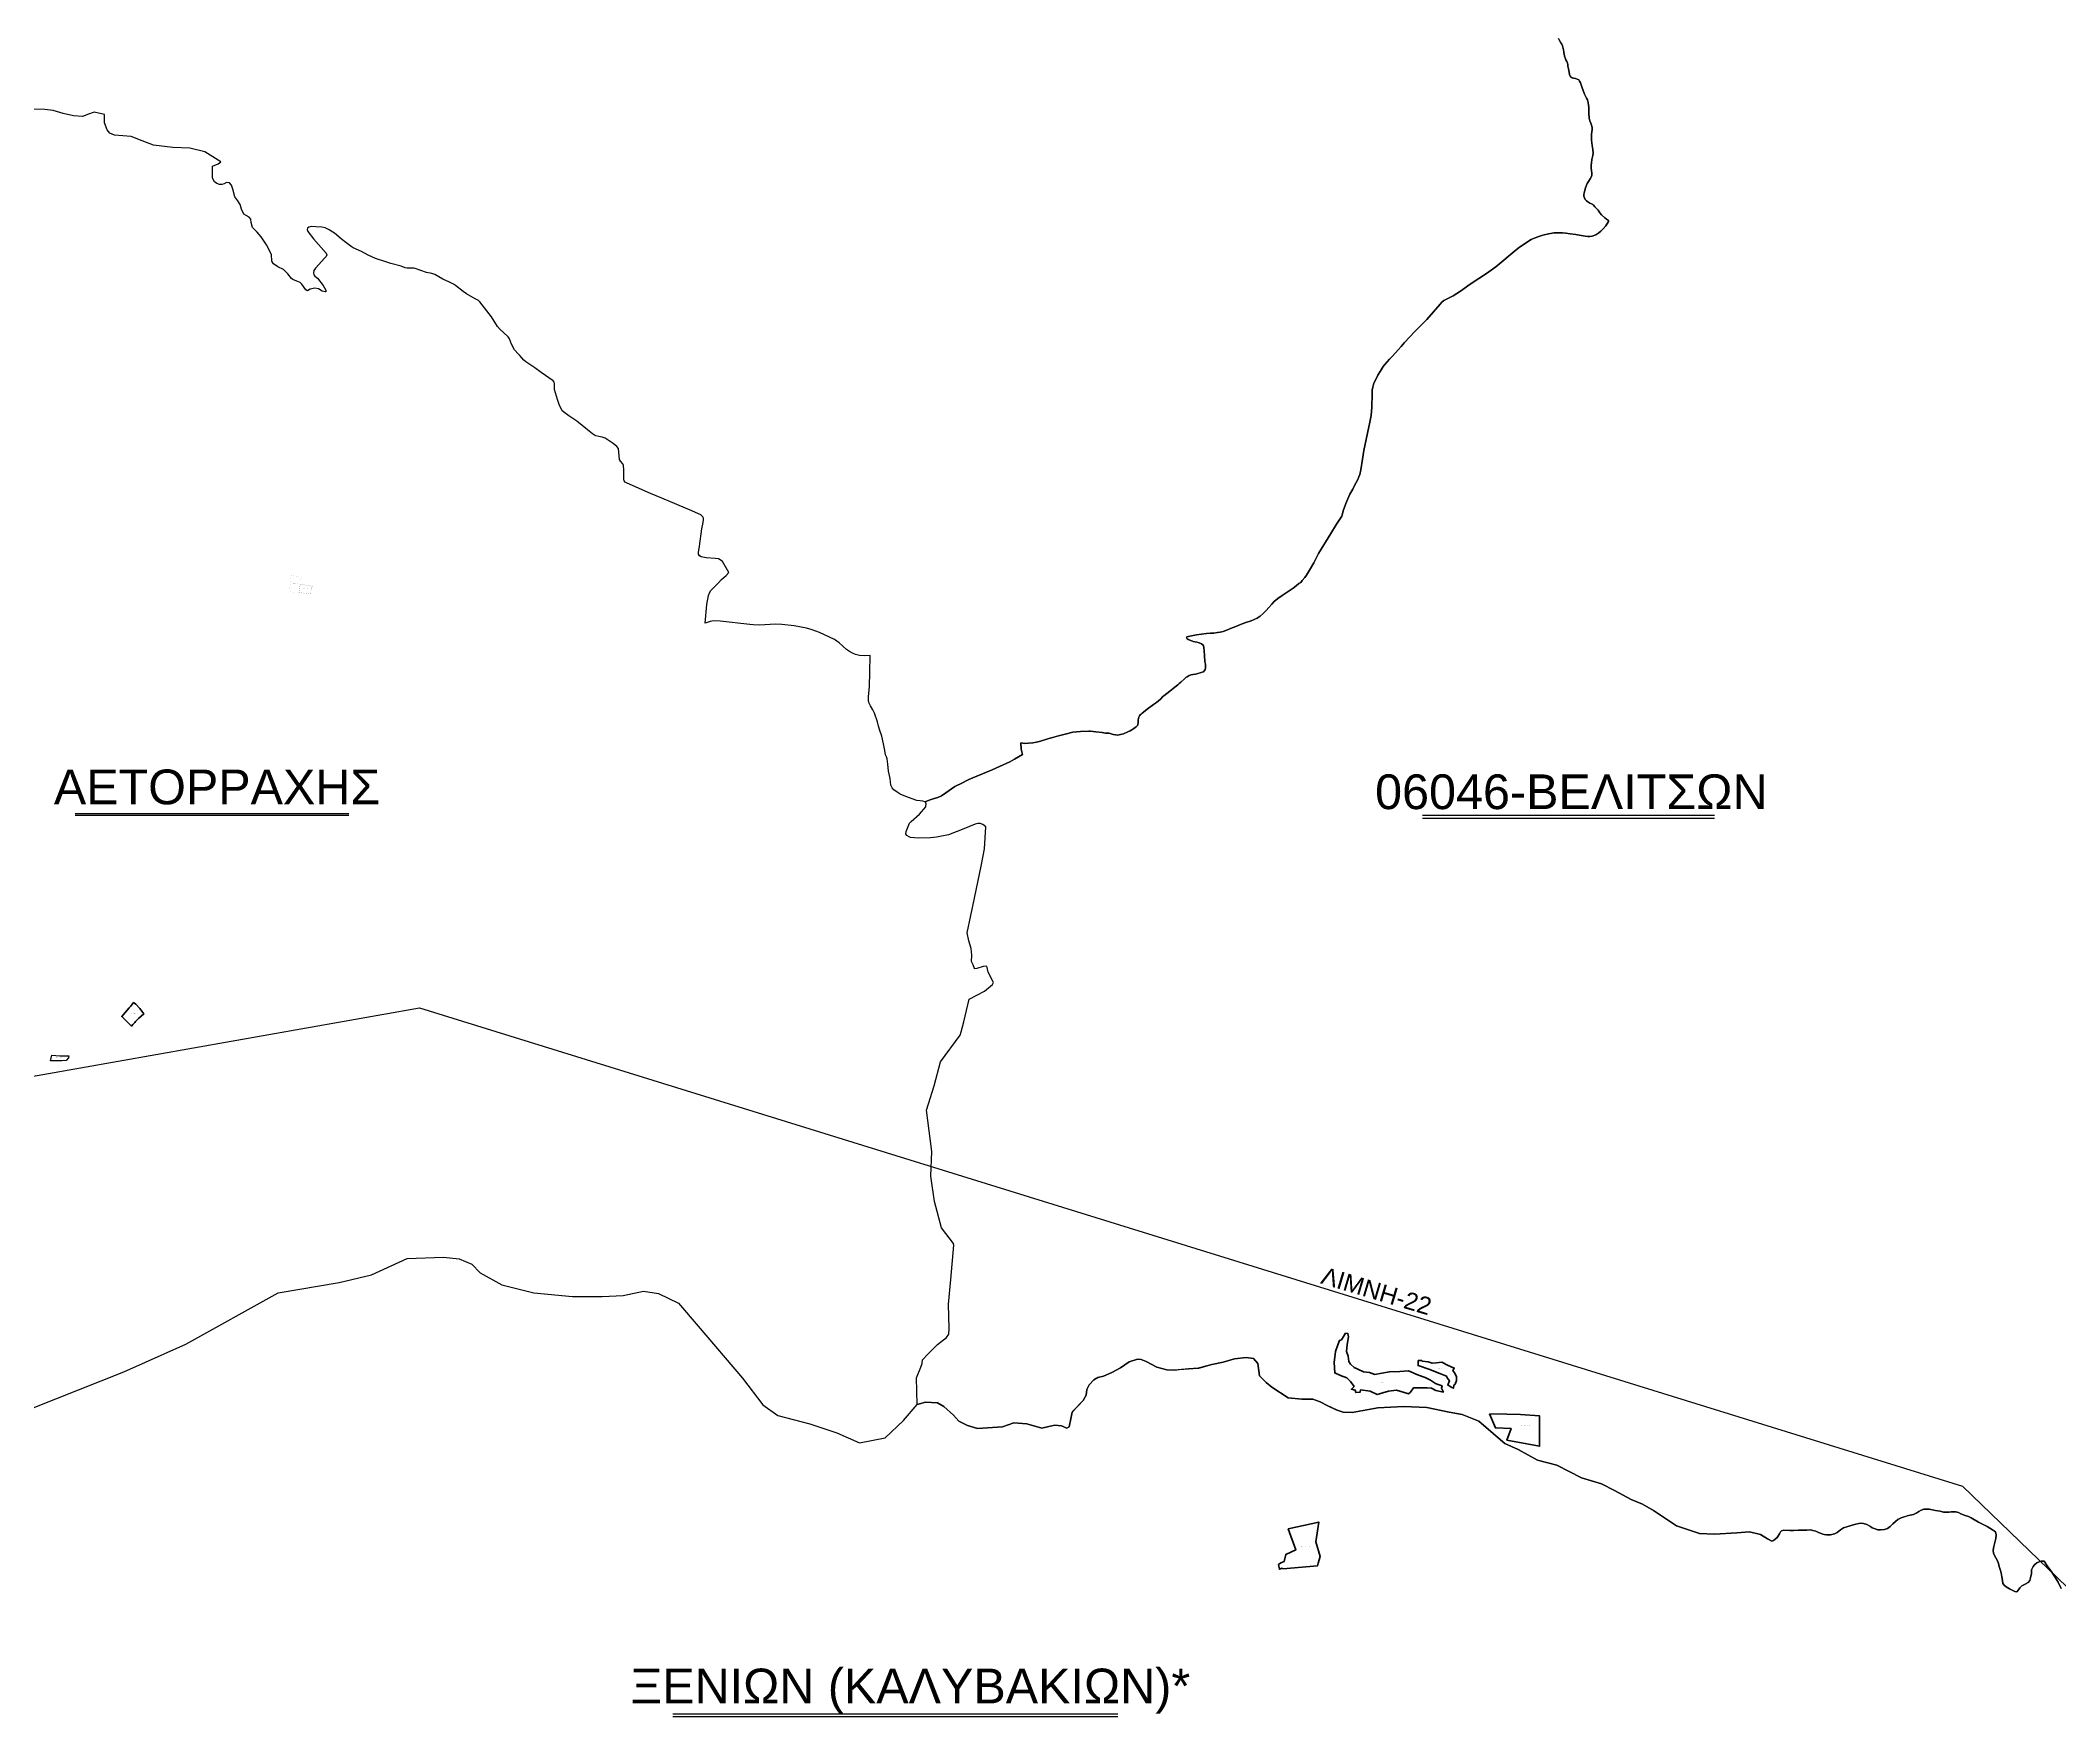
# Model space of a CAD drawing. Header units: metres. Extents: x 245125 to 394351, y 270578 to 4233311.
# Drawn here: x 277364 to 283179, y 4198704 to 4203547 of the extents above; entities that cross this region are included whole.
import ezdxf
from ezdxf.enums import TextEntityAlignment as Align
from ezdxf.lldxf.tags import DXFTag

# ---------------------------------------------------------------- set-up
doc = ezdxf.new("R2010")
doc.units = ezdxf.units.M
doc.linetypes.add('t-orio', pattern=[0.79, 0.5, -0.12, 0.05, -0.12])
for name, color, linetype in [('4495-(228-329)', 103, 'Continuous'), ('ASTOTA', 7, 'Continuous'), ('topo2011', 23, 'Continuous'), ('topo2012', 144, 'Continuous'), ('topo2013', 66, 'Continuous'), ('topo2014', 230, 'Continuous'), ('topo2015', 137, 'Continuous'), ('topo2020', 3, 'Continuous'), ('topo2022', 30, 'Continuous'), ('topo2025', 112, 'Continuous'), ('ΗΛΕΙΑ_Ονομασία ΟΤΑ_ΟΚΧΕ', 6, 'Continuous')]:
    doc.layers.add(name, color=color, linetype=linetype)
doc.styles.add('ARIAL', font='arial.ttf')
doc.styles.get("Standard").update_dxf_attribs({"font": 'arial.ttf'})
tags = doc.linetypes.add('DASHED', pattern=[0.75, 0.5, -0.25]).pattern_tags.tags
tags[6:7] = [DXFTag(74, 4), DXFTag(75, 0), DXFTag(340, '0'), DXFTag(46, 1.0), DXFTag(50, 0.0), DXFTag(44, 0.0), DXFTag(45, 0.0)]
tags[4:5] = [DXFTag(74, 4), DXFTag(75, 0), DXFTag(340, '0'), DXFTag(46, 1.0), DXFTag(50, 0.0), DXFTag(44, 0.0), DXFTag(45, 0.0)]
tags = doc.linetypes.add('HIDDEN', pattern=[0.375, 0.25, -0.125]).pattern_tags.tags
tags[6:7] = [DXFTag(74, 4), DXFTag(75, 0), DXFTag(340, '0'), DXFTag(46, 1.0), DXFTag(50, 0.0), DXFTag(44, 0.0), DXFTag(45, 0.0)]
tags[4:5] = [DXFTag(74, 4), DXFTag(75, 0), DXFTag(340, '0'), DXFTag(46, 1.0), DXFTag(50, 0.0), DXFTag(44, 0.0), DXFTag(45, 0.0)]

msp = doc.modelspace()

# ---------------------------------------------------------------- linework, layer by layer
at = {"layer": '4495-(228-329)', "color": 103}
for p, q in [((277463.4, 4201321.6), (278251.7, 4201321.6)), ((277463.4, 4201316.7), (278251.7, 4201316.7)), ((281344.3, 4201316.1), (282185, 4201316.1)), ((281344.3, 4201307.7), (282185, 4201307.7)), ((279185.1, 4198728.9), (280466.3, 4198728.9)), ((279185.1, 4198721.7), (280466.3, 4198721.7))]:
    msp.add_line(p, q, dxfattribs=at)
at = {"layer": 'ASTOTA', "color": 253, "linetype": 'HIDDEN', "ltscale": 300}
for points in [[(281736.1, 4203552.7), (281739, 4203547.1), (281743, 4203540.3), (281745.2, 4203536.1), (281747.2, 4203531.4), (281748.6, 4203527.7), (281750.3, 4203520.1), (281751, 4203514.5), (281751.4, 4203511.5), (281751.8, 4203508.2), (281752.8, 4203501.7), (281754.7, 4203496.7), (281757.1, 4203491.1), (281759.7, 4203486.2), (281761.5, 4203481.7), (281762.4, 4203477.9), (281763.2, 4203472.9), (281764.6, 4203465.8), (281766.6, 4203455.9), (281768, 4203449.1), (281769.1, 4203444.7), (281770.4, 4203442.8), (281772.3, 4203441), (281775.3, 4203439.9), (281779.5, 4203439), (281784.6, 4203437.5), (281790.1, 4203435.8), (281794.4, 4203433.5), (281796.8, 4203430), (281799, 4203424.8), (281803.5, 4203413.3), (281806.6, 4203402.7), (281810.6, 4203392.8), (281816.9, 4203381.1), (281819.1, 4203376.2), (281821.3, 4203369), (281822.4, 4203361.2), (281822.9, 4203353.8), (281823.7, 4203339.4), (281823.7, 4203333.4), (281823.9, 4203328.6), (281824.7, 4203323.2), (281826.6, 4203315.6), (281829.5, 4203309.1), (281831.4, 4203303.6), (281832, 4203300.4), (281832.5, 4203295.6), (281832.5, 4203290.9), (281831.9, 4203284.4), (281830.9, 4203277.7), (281830.5, 4203271.1), (281830.5, 4203264.8), (281830.9, 4203260.5), (281833.1, 4203244.5), (281835, 4203233.3), (281835.7, 4203223), (281835.1, 4203215.9), (281832.3, 4203204.8), (281830.6, 4203194.7), (281829.9, 4203187.7), (281829.9, 4203180.7), (281830.9, 4203172), (281832, 4203165.2), (281832.3, 4203160.2), (281831, 4203155.7), (281827, 4203148.8), (281821.9, 4203141.1), (281818.8, 4203135.2), (281813.7, 4203122.9), (281809.5, 4203108), (281808.7, 4203102.6), (281809, 4203098.7), (281810.4, 4203094.3), (281812.9, 4203089.6), (281816.1, 4203085.5), (281820.4, 4203082.2), (281826.6, 4203078.9), (281830.9, 4203077.1), (281834.7, 4203075.2), (281836.9, 4203073), (281840.8, 4203068.5), (281846.4, 4203062.2), (281849.8, 4203058.6), (281855.1, 4203051.3), (281860, 4203045.3), (281869.2, 4203036), (281874.5, 4203032.5), (281879.6, 4203028.9), (281880.3, 4203025.8), (281872, 4203013.1), (281864.2, 4203004.3), (281857.8, 4202997.7), (281852.4, 4202993.4), (281843.3, 4202987.2), (281833.2, 4202984), (281826.1, 4202982.4), (281820.1, 4202982.4), (281813, 4202983.2), (281801.6, 4202985.5), (281785.4, 4202988.1), (281769.7, 4202990.6), (281757.4, 4202992), (281747.2, 4202992.9), (281735.6, 4202993.3), (281723.4, 4202992.8), (281707, 4202990.5), (281690.4, 4202986.4), (281673.4, 4202980.9), (281657.6, 4202973.9), (281646.6, 4202967.4), (281637.2, 4202961.1), (281623.9, 4202952), (281613.8, 4202944), (281555.4, 4202895.4), (281541.7, 4202885.3), (281528.5, 4202875.8), (281506.3, 4202861.3), (281481.6, 4202845.7), (281453.7, 4202825.7), (281432.1, 4202811.5), (281421.4, 4202805.8), (281413.6, 4202801.9), (281405.8, 4202798.7), (281400.1, 4202793.7), (281395.1, 4202787.7), (281356.3, 4202743.5), (281337, 4202723.4), (281322.1, 4202709), (281292.1, 4202677.7), (281282.7, 4202665.9), (281273.9, 4202656.5), (281257.7, 4202638), (281248.9, 4202629.1), (281242.8, 4202622.3), (281235.7, 4202614.1), (281231.4, 4202608.6), (281222.2, 4202594), (281215.6, 4202583.1), (281208.4, 4202569), (281204.2, 4202560), (281201.5, 4202548.9), (281199.5, 4202539.8), (281198.8, 4202529.3), (281198.6, 4202491.7), (281196.4, 4202467.3), (281192.3, 4202448.3), (281175.3, 4202366.3), (281171.1, 4202341.6), (281166.3, 4202311.3), (281163.3, 4202297.8), (281160.6, 4202291.1), (281157.6, 4202282.9), (281148.2, 4202265.5), (281143.4, 4202255.1), (281135.4, 4202240.9), (281123.7, 4202214.2), (281121.2, 4202208), (281116.3, 4202195.6), (281111.5, 4202177.1), (281106.2, 4202168.6), (281096.8, 4202154.7), (281079.8, 4202127.1), (281044.6, 4202069.9), (281031.5, 4202043.3), (281021.6, 4202026.7), (281010.6, 4202007.6), (281005.8, 4202000.5), (280997.9, 4201992.3), (280993.5, 4201986.8), (280988.2, 4201983.1), (280980.8, 4201977.1), (280971.5, 4201970.2), (280959.9, 4201962.1), (280940.3, 4201949.4), (280927.6, 4201940.3), (280917.3, 4201932.1), (280910, 4201924.2), (280901.3, 4201914), (280894, 4201906.2), (280884.9, 4201897.3), (280877, 4201889.4), (280868, 4201883.7), (280859.4, 4201880.1), (280850.4, 4201876.1), (280835.6, 4201871.5), (280819.8, 4201865.3), (280806.6, 4201860), (280791.4, 4201853.7), (280782.6, 4201849.7), (280770.6, 4201845.8), (280761.7, 4201843.3), (280753.6, 4201842.5), (280743.2, 4201841), (280733.3, 4201840.6), (280722.5, 4201839.7), (280708, 4201838), (280693.8, 4201835.9), (280679.1, 4201833.2), (280665.1, 4201830.4), (280664.5, 4201828), (280666, 4201824.7), (280669.4, 4201822.2), (280677.4, 4201819.1), (280684, 4201817), (280694.6, 4201814.5), (280701.3, 4201812.4), (280707.5, 4201809.8), (280711.4, 4201807.1), (280713.5, 4201804.5), (280714.8, 4201799.6), (280715.1, 4201789.6), (280716.1, 4201775.8), (280717.7, 4201759.2), (280718.9, 4201751.4), (280719.4, 4201745.2), (280719.7, 4201739.9), (280718, 4201736.2), (280716.3, 4201732.7), (280713.2, 4201729.7), (280709.9, 4201727.9), (280704.2, 4201726.5), (280697.3, 4201724.7), (280690.3, 4201722.9), (280682.4, 4201721.4), (280678.2, 4201720.2), (280672.6, 4201718.2), (280669.8, 4201716.5), (280666.5, 4201714.8), (280662.8, 4201712.6), (280658.5, 4201708.8), (280648, 4201699.6), (280643.4, 4201695.9), (280639.3, 4201691.6), (280631.3, 4201685.3), (280616.3, 4201673.5), (280599.7, 4201660.3), (280596.6, 4201657.8), (280589.2, 4201651), (280583.4, 4201645.6), (280578, 4201641.3), (280569.8, 4201635.4), (280551.7, 4201621.6), (280540.9, 4201613.2), (280537.1, 4201610.1), (280533.7, 4201607.5), (280531.3, 4201605.6), (280529.6, 4201602.7), (280528.2, 4201600.7), (280527, 4201598.4), (280526.1, 4201594.7), (280525.5, 4201590.9), (280525.5, 4201586.8), (280525.6, 4201582.2), (280524.8, 4201577.8), (280523.3, 4201574.4), (280519.5, 4201570.9), (280516.9, 4201569), (280512.5, 4201565.8), (280507, 4201562.4), (280502, 4201559.5), (280496, 4201556.7), (280482.6, 4201551), (280478.1, 4201549.4), (280474.7, 4201548.4), (280470.3, 4201547.4), (280464.7, 4201547), (280460.1, 4201547.6), (280453.3, 4201549), (280447.9, 4201551.1), (280442.2, 4201552.2), (280436.9, 4201552.2), (280431.3, 4201553.1), (280421.8, 4201554.5), (280403, 4201556.8), (280388.3, 4201558.5), (280383.5, 4201558.6), (280359, 4201557.9), (280347.3, 4201556.7), (280337.6, 4201555.1), (280318.6, 4201550.9), (280307.6, 4201547.9), (280295.7, 4201544.8), (280275.6, 4201538.9), (280268.1, 4201537), (280243.9, 4201529.8), (280236.7, 4201527.9), (280232.4, 4201527), (280221.7, 4201525.2), (280209.8, 4201523.7), (280199.2, 4201523.3), (280187.3, 4201524.4), (280188.2, 4201506.7), (280191.8, 4201491.5), (280169.4, 4201478.2), (280156.1, 4201470.3), (280126, 4201456.6), (280104.5, 4201446.6), (280061.1, 4201429.1), (280037.9, 4201418.8), (280013.9, 4201406.5), (280003.5, 4201402.1), (279997.2, 4201399.5), (279971.5, 4201380.4), (279958.6, 4201371.8), (279948.5, 4201367.4), (279938.2, 4201364.8), (279922.9, 4201360.1), (279912.3, 4201354.8), (279905.3, 4201356.9), (279897.2, 4201358), (279887.5, 4201358.7), (279874.5, 4201363.1), (279856.5, 4201370.3), (279840.2, 4201377.3), (279830.9, 4201382.6), (279821.9, 4201389.3), (279816.8, 4201395.1), (279813.2, 4201402.8), (279811.3, 4201422.1), (279809.6, 4201431.2), (279806.2, 4201442.9), (279804.2, 4201463.4), (279802.4, 4201478.6), (279800.7, 4201484.2), (279798, 4201490.2), (279795.8, 4201502.7), (279792.2, 4201522.1), (279786.8, 4201543.9), (279781.6, 4201560.7), (279777.7, 4201573), (279774.7, 4201585.4), (279765.9, 4201610.1), (279761.5, 4201619.9), (279754.1, 4201631.2), (279749.6, 4201641.2), (279748.3, 4201647.7), (279749, 4201657.3), (279751.9, 4201687.2), (279752.2, 4201728.7), (279753.6, 4201776.6), (279736, 4201775.7), (279723.1, 4201776.6), (279711, 4201779.4), (279702.2, 4201782.7), (279693.9, 4201787.4), (279685.7, 4201793.5), (279664.1, 4201812.9), (279650.6, 4201822.3), (279607.4, 4201842.4), (279586.5, 4201850.2), (279569.6, 4201855.3), (279534.8, 4201861.6), (279499.3, 4201865.9), (279479.7, 4201866.3), (279435.7, 4201863.9), (279416.7, 4201864.4), (279406.4, 4201865.1), (279321.1, 4201875.5), (279302.5, 4201876), (279292.2, 4201874.2), (279278.3, 4201869.6), (279283.3, 4201923), (279287.4, 4201948.9), (279290.6, 4201957), (279294.6, 4201963.5), (279316, 4201984.4), (279325.5, 4201995), (279338.8, 4202006.9), (279346.6, 4202015.5), (279327.9, 4202046.8), (279324.6, 4202050), (279316.8, 4202054.4), (279307.1, 4202055.2), (279281.1, 4202057.7), (279267.1, 4202060.1), (279261.5, 4202063.3), (279258.9, 4202068.1), (279258.6, 4202072.4), (279262, 4202091.2), (279268.8, 4202140.8), (279272.6, 4202159), (279273.4, 4202167.5), (279273, 4202171.6), (279271.6, 4202175.7), (279268.9, 4202178.5), (279265.4, 4202180.9), (279259.2, 4202184.2), (279240.1, 4202192.4), (279153.1, 4202228.9), (279120.9, 4202242.5), (279053.1, 4202272.4), (279048, 4202275.6), (279045.3, 4202279.2), (279043.7, 4202284.3), (279043.9, 4202310.9), (279043.2, 4202323.5), (279041, 4202328.3), (279034.4, 4202336.2), (279031.7, 4202340.2), (279028.7, 4202372.1), (279023.8, 4202377.8), (279012.9, 4202386.6), (278990.4, 4202402), (278981.8, 4202405.1), (278972, 4202406.7), (278963.6, 4202408.9), (278959.8, 4202410.5), (278954.1, 4202414.3), (278944.4, 4202422.4), (278908.6, 4202451.4), (278885.8, 4202465.9), (278866.3, 4202480.5), (278857.9, 4202499.4), (278852.8, 4202513.5), (278843.9, 4202541.9), (278844.3, 4202554), (278844.1, 4202559.1), (278843.3, 4202563.5), (278840.6, 4202567.4), (278806.1, 4202590.9), (278788.1, 4202605), (278767.6, 4202617.6), (278761.8, 4202621.6), (278755.8, 4202627), (278744.4, 4202640.5), (278739.5, 4202645.2), (278729, 4202656.5), (278720.5, 4202672.6), (278714.5, 4202688.4), (278710.9, 4202693.5), (278697.4, 4202706.2), (278687.7, 4202715.4), (278679.8, 4202724), (278662.6, 4202751.1), (278629.2, 4202794.2), (278625.1, 4202798.4), (278615.9, 4202803.6), (278591.1, 4202817.3), (278581.3, 4202824.2), (278559.4, 4202841.8), (278553, 4202845.8), (278541.4, 4202851.4), (278522.8, 4202860.1), (278499.7, 4202873), (278490.7, 4202876), (278475.6, 4202879.2), (278443.2, 4202890.5), (278439.1, 4202891.8), (278419.9, 4202891.6), (278414.3, 4202892.4), (278403, 4202897.3), (278373, 4202905.1), (278358.6, 4202909.4), (278328.5, 4202919.6), (278307.9, 4202928.9), (278288.4, 4202939.7), (278264.9, 4202950), (278258.4, 4202954.1), (278239.9, 4202968.7), (278229.6, 4202976.2), (278210.4, 4202992.6), (278193.4, 4203002.9), (278184, 4203007.3), (278174.6, 4203010), (278157.3, 4203010.7), (278144.8, 4203011.7), (278136.6, 4203009.8), (278132.9, 4203006.7), (278131.9, 4203003.2), (278132.6, 4203000), (278134.3, 4202997.3), (278149.7, 4202976.4), (278186.5, 4202934.3), (278188.1, 4202929.9), (278186.3, 4202925.1), (278183, 4202921.6), (278155.7, 4202891.5), (278151.4, 4202884.5), (278149.8, 4202877.7), (278151.1, 4202872.1), (278153.7, 4202868.1), (278161.8, 4202862.4), (278178.2, 4202841.4), (278185.8, 4202828.3), (278185.9, 4202823.4), (278183.4, 4202822.9), (278175, 4202825.7), (278164.8, 4202831.7), (278154, 4202833.6), (278140.1, 4202830.8), (278132.7, 4202826.6), (278128.1, 4202829.5), (278116.6, 4202845.5), (278111.7, 4202850.4), (278102.5, 4202854.5), (278091, 4202859.3), (278087, 4202862.2), (278075.8, 4202875.1), (278063.3, 4202887.6), (278047.9, 4202895.7), (278035.3, 4202904.1), (278029.8, 4202911.8), (278029.6, 4202930.8), (278014.9, 4202959), (277999.1, 4202982), (277987.5, 4202995.1), (277974.8, 4203009), (277970.9, 4203023.3), (277969.3, 4203032.8), (277964.9, 4203038.3), (277955.8, 4203042.7), (277949.8, 4203046.7), (277942.7, 4203061), (277938.7, 4203074.9), (277932, 4203085.6), (277923.2, 4203096.7), (277917.7, 4203119.3), (277913.7, 4203130.8), (277908.6, 4203137.6), (277899.4, 4203138.4), (277893.1, 4203134), (277885.9, 4203132.4), (277879.2, 4203132.4), (277872.1, 4203135.6), (277865.3, 4203140.3), (277860.5, 4203148.3), (277859.7, 4203153.8), (277859.5, 4203185.6), (277875.7, 4203191.6), (277882.9, 4203197.9), (277836.9, 4203226.6), (277793.6, 4203236.9), (277745.3, 4203239.1), (277688.9, 4203245.3), (277657, 4203257.9), (277625.4, 4203271), (277576.7, 4203274), (277563.6, 4203280.7), (277555.9, 4203289.9), (277548.7, 4203310.1), (277548.1, 4203333.5), (277518.1, 4203340.7), (277502.2, 4203335.2), (277485, 4203328.6), (277459.2, 4203329.9), (277428.8, 4203336.5), (277400.3, 4203345.1), (277376.5, 4203348.4), (277339.5, 4203349.1)], [(283184, 4199090.1), (283174.7, 4199107.7), (283165.2, 4199123.5), (283154.6, 4199139.8), (283143.8, 4199155.1), (283135.1, 4199168.6), (283128.1, 4199168.6), (283125.8, 4199168.6), (283120.5, 4199166.9), (283113.4, 4199164.2), (283106.8, 4199158.4), (283102.9, 4199153.2), (283098.5, 4199143.8), (283097.8, 4199132.8), (283095.5, 4199120.8), (283093.6, 4199113.1), (283088.8, 4199107.1), (283079.6, 4199102.2), (283070.1, 4199097.9), (283065.1, 4199091.6), (283061.2, 4199086.3), (283055.9, 4199080.7), (283050.6, 4199081), (283042.8, 4199084.8), (283035.1, 4199089.2), (283025.2, 4199094.5), (283019.1, 4199099.8), (283015.7, 4199104.4), (283014.7, 4199113), (283012.3, 4199123.9), (283010.4, 4199135.2), (283008.2, 4199144.9), (283005.1, 4199152.9), (283002.2, 4199165.7), (282995.2, 4199178.5), (282988.8, 4199190.9), (282987.7, 4199200.1), (282989.4, 4199211.1), (282992.5, 4199222.4), (282995.9, 4199233.7), (282996.9, 4199244.2), (282994.2, 4199252.6), (282985.9, 4199258.9), (282970.7, 4199268.3), (282945.7, 4199280.8), (282924.4, 4199293.3), (282916.8, 4199297), (282907.2, 4199300.4), (282894.6, 4199305.1), (282887.5, 4199308.4), (282879.9, 4199310.6), (282873.2, 4199310.7), (282866.4, 4199310.7), (282860.8, 4199309.9), (282851.8, 4199309.5), (282844.8, 4199310), (282834.7, 4199312.4), (282821.9, 4199314.9), (282803.6, 4199317.8), (282795.2, 4199318.3), (282787.7, 4199318.2), (282780.5, 4199315.2), (282773.5, 4199311.7), (282767.8, 4199307.3), (282758.1, 4199302.8), (282748.8, 4199300.9), (282740, 4199298.8), (282738.7, 4199298.3), (282728.4, 4199294.8), (282722.5, 4199293.5), (282713.3, 4199288.4), (282706.5, 4199282.9), (282698.6, 4199276), (282696.4, 4199273.6), (282691.5, 4199268.3), (282683.5, 4199262.3), (282675, 4199259.8), (282663.8, 4199259), (282655.6, 4199259.2), (282647.8, 4199261.2), (282639.7, 4199264.3), (282634.4, 4199268), (282623.5, 4199273.7), (282614.3, 4199276.7), (282604.4, 4199277.6), (282588.9, 4199274.4), (282579.1, 4199271), (282569.4, 4199268.3), (282556.9, 4199264.1), (282548.4, 4199259.2), (282538.3, 4199251.3), (282530.7, 4199247.6), (282519.2, 4199244.6), (282513.3, 4199243.9), (282507.4, 4199244.5), (282501.4, 4199245), (282497.6, 4199246.1), (282492.2, 4199248.3), (282484.5, 4199251.3), (282476.6, 4199254.6), (282468.6, 4199257.3), (282462.2, 4199258.4), (282451.1, 4199258.2), (282439.4, 4199257.7), (282426.7, 4199257.4), (282413.8, 4199256.4), (282402, 4199257.1), (282396.7, 4199257.2), (282384.1, 4199257.5), (282382.2, 4199256.8), (282378.2, 4199255.5), (282375.1, 4199252.7), (282372.1, 4199247.3), (282365.8, 4199236.8), (282360, 4199231.8), (282355.3, 4199228.5), (282349.6, 4199226.5), (282347.6, 4199227.5), (282337.7, 4199232.7), (282318, 4199245.2), (282285.8, 4199253.4), (282249.2, 4199250.1), (282185.2, 4199246.3), (282141.8, 4199248.5), (282076.2, 4199270.3), (282009.5, 4199314.1), (281978.1, 4199332.5), (281945.1, 4199346), (281896.9, 4199371.7), (281860.2, 4199390.9), (281802.5, 4199408.4), (281731.2, 4199444.7), (281675.8, 4199459.3), (281620.2, 4199489.6), (281581.2, 4199507.7), (281548, 4199535.7), (281506, 4199571.8), (281458.6, 4199591.2), (281421.2, 4199597.3), (281356.3, 4199610.6), (281290.5, 4199614.2), (281215.3, 4199609.7), (281141.5, 4199596.9), (281116, 4199597.2), (281098.2, 4199603.6), (281069.7, 4199616.4), (281049.9, 4199626.9), (281028.2, 4199634.6), (280996.5, 4199635.1), (280957.6, 4199638.8), (280910.5, 4199669.9), (280894.3, 4199682.8), (280875.2, 4199702.3), (280869.7, 4199737.4), (280857.1, 4199752.1), (280836, 4199755), (280802.4, 4199751.1), (280769.7, 4199741.5), (280737.4, 4199734.5), (280713, 4199727.9), (280698.1, 4199723.9), (280670.2, 4199722.4), (280630.1, 4199718.8), (280607.6, 4199719.9), (280579.1, 4199727.4), (280548.3, 4199743.5), (280534.2, 4199748.9), (280523.1, 4199749.9), (280499.2, 4199742.7), (280474.3, 4199724.9), (280449.2, 4199712.2), (280425.3, 4199701.3), (280409.4, 4199697.3), (280397.5, 4199690.3), (280384.5, 4199676.4), (280377.5, 4199663.2), (280375.4, 4199646.9), (280366.8, 4199631.3), (280337.1, 4199600.2), (280335, 4199598), (280331.3, 4199577.9), (280326.8, 4199555.5), (280320.1, 4199551.1), (280304.2, 4199558.5), (280285, 4199560.5), (280268.3, 4199556.5), (280247.4, 4199551.4), (280204.2, 4199564.1), (280167.7, 4199566.6), (280134.8, 4199554.9), (280062.9, 4199550.4), (280034.1, 4199558.9), (280008.8, 4199571.2), (279993.7, 4199589), (279965.6, 4199613.7), (279947.2, 4199624.6), (279913, 4199626.4), (279888.9, 4199620), (279887.2, 4199696.6), (279887.2, 4199696.6), (279899.4, 4199727.3), (279902.8, 4199737.6), (279904.1, 4199748.4), (279920.8, 4199765.5), (279947.8, 4199792.1), (279973.4, 4199812.3), (279979.7, 4199822.6), (279980.6, 4199838.2), (279979.1, 4199908.6), (279986.1, 4199979.6), (279994.7, 4200078.8), (279993.1, 4200083), (279958.7, 4200128.2), (279938.6, 4200203.9), (279928.2, 4200277.3), (279930.6, 4200348), (279916, 4200467), (279937.9, 4200537.6), (279956.2, 4200606.4), (280012.4, 4200683.3), (280015.6, 4200692.4), (280023.2, 4200721.5), (280030.9, 4200753.8), (280038.7, 4200786.5), (280082.4, 4200809.4), (280082.6, 4200809.5), (280105.8, 4200828.7), (280108.8, 4200834.8), (280093.3, 4200864.1), (280090.5, 4200878), (280089.8, 4200881.6), (280078.5, 4200880.6), (280060.9, 4200875.5), (280054.3, 4200874.3), (280053.8, 4200875.5), (280049.9, 4200885.5), (280045.3, 4200895.3), (280046.1, 4200913.4), (280044.2, 4200932.5), (280037.5, 4200954.3), (280033.2, 4200977.4), (280053.9, 4201078), (280073.7, 4201174.5), (280082.9, 4201219.5), (280087, 4201283.4), (280077.7, 4201289.2), (280070.6, 4201292.5), (280063.3, 4201292.6), (280055.4, 4201290.8), (280023.3, 4201277.2), (279978.8, 4201259.9), (279944.6, 4201252.8), (279927.5, 4201251.4), (279892.2, 4201250.5), (279869.6, 4201251.9), (279865.3, 4201253.7), (279859.4, 4201257.6), (279856.4, 4201262.7), (279856.7, 4201269.7), (279867.2, 4201293.7), (279871.3, 4201298.3), (279895.5, 4201319.5), (279914, 4201340.1), (279915, 4201350.7), (279912.3, 4201354.8), (279922.9, 4201360.1), (279938.2, 4201364.8), (279948.5, 4201367.4), (279958.6, 4201371.8), (279971.5, 4201380.4), (279997.2, 4201399.5), (280003.5, 4201402.1), (280013.9, 4201406.5), (280037.9, 4201418.8), (280061.1, 4201429.1), (280104.5, 4201446.6), (280126, 4201456.6), (280156.1, 4201470.3), (280169.4, 4201478.2), (280191.8, 4201491.5), (280188.2, 4201506.7), (280187.3, 4201524.4), (280199.2, 4201523.3), (280209.8, 4201523.7), (280221.7, 4201525.2), (280232.4, 4201527), (280236.7, 4201527.9), (280243.9, 4201529.8), (280268.1, 4201537), (280275.6, 4201538.9), (280295.7, 4201544.8), (280307.6, 4201547.9), (280318.6, 4201550.9), (280337.6, 4201555.1), (280347.3, 4201556.7), (280359, 4201557.9), (280383.5, 4201558.6), (280388.3, 4201558.5), (280403, 4201556.8), (280421.8, 4201554.5), (280431.3, 4201553.1), (280436.9, 4201552.2), (280442.2, 4201552.2), (280447.9, 4201551.1), (280453.3, 4201549), (280460.1, 4201547.6), (280464.7, 4201547), (280470.3, 4201547.4), (280474.7, 4201548.4), (280478.1, 4201549.4), (280482.6, 4201551), (280496, 4201556.7), (280502, 4201559.5), (280507, 4201562.4), (280512.5, 4201565.8), (280516.9, 4201569), (280519.5, 4201570.9), (280523.3, 4201574.4), (280524.8, 4201577.8), (280525.6, 4201582.2), (280525.5, 4201586.8), (280525.5, 4201590.9), (280526.1, 4201594.7), (280527, 4201598.4), (280528.2, 4201600.7), (280529.6, 4201602.7), (280531.3, 4201605.6), (280533.7, 4201607.5), (280537.1, 4201610.1), (280540.9, 4201613.2), (280551.7, 4201621.6), (280569.8, 4201635.4), (280578, 4201641.3), (280583.4, 4201645.6), (280589.2, 4201651), (280596.6, 4201657.8), (280599.7, 4201660.3), (280616.3, 4201673.5), (280631.3, 4201685.3), (280639.3, 4201691.6), (280643.4, 4201695.9), (280648, 4201699.6), (280658.5, 4201708.8), (280662.8, 4201712.6), (280666.5, 4201714.8), (280669.8, 4201716.5), (280672.6, 4201718.2), (280678.2, 4201720.2), (280682.4, 4201721.4), (280690.3, 4201722.9), (280697.3, 4201724.7), (280704.2, 4201726.5), (280709.9, 4201727.9), (280713.2, 4201729.7), (280716.3, 4201732.7), (280718, 4201736.2), (280719.7, 4201739.9), (280719.4, 4201745.2), (280718.9, 4201751.4), (280717.7, 4201759.2), (280716.1, 4201775.8), (280715.1, 4201789.6), (280714.8, 4201799.6), (280713.5, 4201804.5), (280711.4, 4201807.1), (280707.5, 4201809.8), (280701.3, 4201812.4), (280694.6, 4201814.5), (280684, 4201817), (280677.4, 4201819.1), (280669.4, 4201822.2), (280666, 4201824.7), (280664.5, 4201828), (280665.1, 4201830.4), (280679.1, 4201833.2), (280693.8, 4201835.9), (280708, 4201838), (280722.5, 4201839.7), (280733.3, 4201840.6), (280743.2, 4201841), (280753.6, 4201842.5), (280761.7, 4201843.3), (280770.6, 4201845.8), (280782.6, 4201849.7), (280791.4, 4201853.7), (280806.6, 4201860), (280819.8, 4201865.3), (280835.6, 4201871.5), (280850.4, 4201876.1), (280859.4, 4201880.1), (280868, 4201883.7), (280877, 4201889.4), (280884.9, 4201897.3), (280894, 4201906.2), (280901.3, 4201914), (280910, 4201924.2), (280917.3, 4201932.1), (280927.6, 4201940.3), (280940.3, 4201949.4), (280959.9, 4201962.1), (280971.5, 4201970.2), (280980.8, 4201977.1), (280988.2, 4201983.1), (280993.5, 4201986.8), (280997.9, 4201992.3), (281005.8, 4202000.5), (281010.6, 4202007.6), (281021.6, 4202026.7), (281031.5, 4202043.3), (281044.6, 4202069.9), (281079.8, 4202127.1), (281096.8, 4202154.7), (281106.2, 4202168.6), (281111.5, 4202177.1), (281116.3, 4202195.6), (281121.2, 4202208), (281123.7, 4202214.2), (281135.4, 4202240.9), (281143.4, 4202255.1), (281148.2, 4202265.5), (281157.6, 4202282.9), (281160.6, 4202291.1), (281163.3, 4202297.8), (281166.3, 4202311.3), (281171.1, 4202341.6), (281175.3, 4202366.3), (281192.3, 4202448.3), (281196.4, 4202467.3), (281198.6, 4202491.7), (281198.8, 4202529.3), (281199.5, 4202539.8), (281201.5, 4202548.9), (281204.2, 4202560), (281208.4, 4202569), (281215.6, 4202583.1), (281222.2, 4202594), (281231.4, 4202608.6), (281235.7, 4202614.1), (281242.8, 4202622.3), (281248.9, 4202629.1), (281257.7, 4202638), (281273.9, 4202656.5), (281282.7, 4202665.9), (281292.1, 4202677.7), (281322.1, 4202709), (281337, 4202723.4), (281356.3, 4202743.5), (281395.1, 4202787.7), (281400.1, 4202793.7), (281405.8, 4202798.7), (281413.6, 4202801.9), (281421.4, 4202805.8), (281432.1, 4202811.5), (281453.7, 4202825.7), (281481.6, 4202845.7), (281506.3, 4202861.3), (281528.5, 4202875.8), (281541.7, 4202885.3), (281555.4, 4202895.4), (281613.8, 4202944), (281623.9, 4202952), (281637.2, 4202961.1), (281646.6, 4202967.4), (281657.6, 4202973.9), (281673.4, 4202980.9), (281690.4, 4202986.4), (281707, 4202990.5), (281723.4, 4202992.8), (281735.6, 4202993.3), (281747.2, 4202992.9), (281757.4, 4202992), (281769.7, 4202990.6), (281785.4, 4202988.1), (281801.6, 4202985.5), (281813, 4202983.2), (281820.1, 4202982.4), (281826.1, 4202982.4), (281833.2, 4202984), (281843.3, 4202987.2), (281852.4, 4202993.4), (281857.8, 4202997.7), (281864.2, 4203004.3), (281872, 4203013.1), (281880.3, 4203025.8), (281879.6, 4203028.9), (281874.5, 4203032.5), (281869.2, 4203036), (281860, 4203045.3), (281855.1, 4203051.3), (281849.8, 4203058.6), (281846.4, 4203062.2), (281840.8, 4203068.5), (281836.9, 4203073), (281834.7, 4203075.2), (281830.9, 4203077.1), (281826.6, 4203078.9), (281820.4, 4203082.2), (281816.1, 4203085.5), (281812.9, 4203089.6), (281810.4, 4203094.3), (281809, 4203098.7), (281808.7, 4203102.6), (281809.5, 4203108), (281813.7, 4203122.9), (281818.8, 4203135.2), (281821.9, 4203141.1), (281827, 4203148.8), (281831, 4203155.7), (281832.3, 4203160.2), (281832, 4203165.2), (281830.9, 4203172), (281829.9, 4203180.7), (281829.9, 4203187.7), (281830.6, 4203194.7), (281832.3, 4203204.8), (281835.1, 4203215.9), (281835.7, 4203223), (281835, 4203233.3), (281833.1, 4203244.5), (281830.9, 4203260.5), (281830.5, 4203264.8), (281830.5, 4203271.1), (281830.9, 4203277.7), (281831.9, 4203284.4), (281832.5, 4203290.9), (281832.5, 4203295.6), (281832, 4203300.4), (281831.4, 4203303.6), (281829.5, 4203309.1), (281826.6, 4203315.6), (281824.7, 4203323.2), (281823.9, 4203328.6), (281823.7, 4203333.4), (281823.7, 4203339.4), (281822.9, 4203353.8), (281822.4, 4203361.2), (281821.3, 4203369), (281819.1, 4203376.2), (281816.9, 4203381.1), (281810.6, 4203392.8), (281806.6, 4203402.7), (281803.5, 4203413.3), (281799, 4203424.8), (281796.8, 4203430), (281794.4, 4203433.5), (281790.1, 4203435.8), (281784.6, 4203437.5), (281779.5, 4203439), (281775.3, 4203439.9), (281772.3, 4203441), (281770.4, 4203442.8), (281769.1, 4203444.7), (281768, 4203449.1), (281766.6, 4203455.9), (281764.6, 4203465.8), (281763.2, 4203472.9), (281762.4, 4203477.9), (281761.5, 4203481.7), (281759.7, 4203486.2), (281757.1, 4203491.1), (281754.7, 4203496.7), (281752.8, 4203501.7), (281751.8, 4203508.2), (281751.4, 4203511.5), (281751, 4203514.5), (281750.3, 4203520.1), (281748.6, 4203527.7), (281747.2, 4203531.4), (281745.2, 4203536.1), (281743, 4203540.3), (281739, 4203547.1), (281736.1, 4203552.7)], [(277342.8, 4199610.4), (277604.2, 4199713.9), (277782.8, 4199793.8), (278048.2, 4199940.9), (278224, 4199970.8), (278317.2, 4199992.6), (278420, 4200040), (278524.7, 4200044), (278569.4, 4200039), (278606.1, 4200024), (278630.4, 4199998.5), (278693, 4199964.3), (278784.6, 4199940.9), (278896.3, 4199930.5), (278982, 4199930.2), (279041.9, 4199933), (279100.7, 4199946), (279143.8, 4199939.2), (279201.2, 4199911.8), (279258.4, 4199844.7), (279385.6, 4199695.1), (279444.6, 4199618.5), (279487.9, 4199588), (279579.7, 4199563.7), (279657.6, 4199538), (279723, 4199509.4), (279796.8, 4199523.8), (279849.8, 4199573.7), (279888.9, 4199620), (279913, 4199626.4), (279947.2, 4199624.6), (279965.6, 4199613.7), (279993.7, 4199589), (280008.8, 4199571.2), (280034.1, 4199558.9), (280062.9, 4199550.4), (280134.8, 4199554.9), (280167.7, 4199566.6), (280204.2, 4199564.1), (280247.4, 4199551.4), (280268.3, 4199556.5), (280285, 4199560.5), (280304.2, 4199558.5), (280320.1, 4199551.1), (280326.8, 4199555.5), (280331.3, 4199577.9), (280335, 4199598), (280366.8, 4199631.3), (280375.4, 4199646.9), (280377.5, 4199663.2), (280384.5, 4199676.4), (280397.5, 4199690.3), (280409.4, 4199697.3), (280425.3, 4199701.3), (280449.2, 4199712.2), (280474.3, 4199724.9), (280499.2, 4199742.7), (280523.1, 4199749.9), (280534.2, 4199748.9), (280548.3, 4199743.5), (280579.1, 4199727.4), (280607.6, 4199719.9), (280630.1, 4199718.8), (280643.8, 4199720), (280670.2, 4199722.4), (280698.1, 4199723.9), (280700.1, 4199724.5), (280710.9, 4199727.4), (280737.4, 4199734.5), (280769.7, 4199741.5), (280802.4, 4199751.1), (280836, 4199755), (280857.1, 4199752.1), (280869.7, 4199737.4), (280875.2, 4199702.3), (280894.3, 4199682.8), (280910.5, 4199669.9), (280957.6, 4199638.8), (280996.5, 4199635.1), (281028.2, 4199634.6), (281049.9, 4199626.9), (281069.7, 4199616.4), (281095.9, 4199604.7), (281098.2, 4199603.6), (281116, 4199597.2), (281141.5, 4199596.9), (281215.3, 4199609.7), (281290.5, 4199614.2), (281356.3, 4199610.6), (281421.2, 4199597.3), (281458.6, 4199591.2), (281506, 4199571.8), (281548, 4199535.7), (281555.4, 4199529.4), (281581.2, 4199507.7), (281620.2, 4199489.6), (281675.8, 4199459.3), (281731.2, 4199444.7), (281766.6, 4199426.6), (281802.5, 4199408.4), (281860.2, 4199390.9), (281896.9, 4199371.7), (281945.1, 4199346), (281978.1, 4199332.5), (282009.5, 4199314.1), (282076.2, 4199270.3), (282141.8, 4199248.5), (282185.2, 4199246.3), (282249.2, 4199250.1), (282285.8, 4199253.4), (282318, 4199245.2), (282337.7, 4199232.7), (282347.5, 4199227.6), (282349.6, 4199226.5), (282355.3, 4199228.5), (282360, 4199231.8), (282365.8, 4199236.8), (282372.1, 4199247.3), (282375.1, 4199252.7), (282378.2, 4199255.5), (282384.1, 4199257.5), (282402, 4199257.1), (282413.8, 4199256.4), (282426.7, 4199257.4), (282439.4, 4199257.7), (282451.1, 4199258.2), (282462.2, 4199258.4), (282468.6, 4199257.3), (282476.6, 4199254.6), (282484.5, 4199251.3), (282492.2, 4199248.3), (282497.6, 4199246.1), (282501.4, 4199245), (282507.4, 4199244.5), (282513.3, 4199243.9), (282519.2, 4199244.6), (282530.7, 4199247.6), (282538.3, 4199251.3), (282548.4, 4199259.2), (282556.9, 4199264.1), (282569.4, 4199268.3), (282579.1, 4199271), (282588.9, 4199274.4), (282604.4, 4199277.6), (282614.3, 4199276.7), (282623.5, 4199273.7), (282634.4, 4199268), (282639.7, 4199264.3), (282647.8, 4199261.2), (282655.6, 4199259.2), (282663.8, 4199259), (282675, 4199259.8), (282683.5, 4199262.3), (282691.5, 4199268.3), (282698.6, 4199276), (282706.5, 4199282.9), (282713.3, 4199288.4), (282722.5, 4199293.5), (282728.4, 4199294.8), (282740, 4199298.8), (282748.8, 4199300.9), (282758.1, 4199302.8), (282767.8, 4199307.3), (282773.5, 4199311.7), (282780.5, 4199315.2), (282787.7, 4199318.2), (282795.2, 4199318.3), (282803.6, 4199317.8), (282821.9, 4199314.9), (282834.7, 4199312.4), (282844.8, 4199310), (282851.8, 4199309.5), (282860.8, 4199309.9), (282866.4, 4199310.7), (282873.2, 4199310.7), (282879.9, 4199310.6), (282887.5, 4199308.4), (282894.6, 4199305.1), (282907.2, 4199300.4), (282916.8, 4199297), (282924.4, 4199293.3), (282945.7, 4199280.8), (282970.7, 4199268.3), (282985.9, 4199258.9), (282994.2, 4199252.6), (282996.9, 4199244.2), (282995.9, 4199233.7), (282992.5, 4199222.4), (282989.4, 4199211.1), (282987.7, 4199200.1), (282988.8, 4199190.9), (282995.2, 4199178.5), (283002.2, 4199165.7), (283005.1, 4199152.9), (283008.2, 4199144.9), (283010.4, 4199135.2), (283012.3, 4199123.9), (283014.7, 4199113), (283015.7, 4199104.4), (283019.1, 4199099.8), (283025.2, 4199094.5), (283035.1, 4199089.2), (283042.8, 4199084.8), (283050.6, 4199081), (283055.9, 4199080.7), (283061.2, 4199086.3), (283065.1, 4199091.6), (283070.1, 4199097.9), (283079.6, 4199102.2), (283088.8, 4199107.1), (283093.6, 4199113.1), (283095.5, 4199120.8), (283097.8, 4199132.8), (283098.5, 4199143.8), (283102.9, 4199153.2), (283106.8, 4199158.4), (283113.4, 4199164.2), (283120.5, 4199166.9), (283121.8, 4199167.3), (283125.8, 4199168.6), (283128.7, 4199168.6), (283135.1, 4199168.6), (283143.8, 4199155.1), (283154.6, 4199139.8), (283165.2, 4199123.5), (283174.7, 4199107.7), (283184, 4199090.1)]]:
    msp.add_lwpolyline(points, dxfattribs=at)
at = {"layer": 'topo2011', "color": 23}
msp.add_lwpolyline([(277397, 4200625.8), (277419.9, 4200623.4), (277445.4, 4200623.1), (277444.2, 4200617.9), (277437.8, 4200610.2), (277425.7, 4200609.5), (277392.7, 4200608.9)], close=True, dxfattribs=at)
at = {"layer": 'topo2012', "color": 144, "linetype": 'HIDDEN', "lineweight": 40, "ltscale": 6}
msp.add_lwpolyline([(281537.6, 4199593.2), (281554, 4199552.4), (281599.5, 4199550.4), (281587.3, 4199516.9), (281644.3, 4199506.8), (281681.6, 4199499.3), (281681.4, 4199586.8), (281626.7, 4199590.5), (281587.6, 4199591.9), (281537.6, 4199593.2)], dxfattribs=at)
at = {"layer": 'topo2012', "color": 144}
msp.add_lwpolyline([(281537.6, 4199593.2), (281554, 4199552.4), (281599.5, 4199550.4), (281587.3, 4199516.9), (281644.3, 4199506.8), (281681.6, 4199499.3), (281681.4, 4199586.8), (281626.7, 4199590.5), (281587.6, 4199591.9), (281537.6, 4199593.2)], dxfattribs=at)
at = {"layer": 'topo2013', "color": 66, "lineweight": 50}
for points in [[(281122.8, 4199825.3), (281129.1, 4199824.2), (281130.9, 4199814.9), (281127.2, 4199792), (281125.6, 4199772.2), (281129.7, 4199759), (281132.4, 4199743.4), (281136.7, 4199735.3), (281147.3, 4199726.5), (281158.4, 4199721.2), (281174, 4199713.3), (281191.6, 4199711.6), (281206.9, 4199706.4), (281227.1, 4199709.6), (281249, 4199713.7), (281278.5, 4199714.5), (281303.9, 4199716.2), (281303.9, 4199716.2), (281332.6, 4199703.8), (281352.2, 4199697), (281367.4, 4199689.6), (281375.9, 4199683.5), (281381.4, 4199680.1), (281389.5, 4199676.9), (281400.7, 4199673.1), (281398.5, 4199666.6), (281404.3, 4199655.3), (281383.1, 4199659.9), (281370.1, 4199666.9), (281357.2, 4199667.8), (281318.2, 4199667.2), (281309.2, 4199655.1), (281304.3, 4199650.4), (281288.3, 4199655.6), (281269.6, 4199660.5), (281246.2, 4199657.8), (281213.3, 4199648.1), (281193.7, 4199658.2), (281166.1, 4199662.3), (281164.4, 4199654.9), (281152.4, 4199654.3), (281150.4, 4199660.8), (281139.3, 4199663.4), (281147.2, 4199671.2), (281136.4, 4199685.9), (281126.6, 4199696.2), (281108.2, 4199703.6), (281091.3, 4199710.6), (281089.6, 4199740.3), (281093.9, 4199772.5), (281100.3, 4199791.4), (281104.8, 4199804.1), (281110.8, 4199806.2), (281122.8, 4199825.3)], [(281331.5, 4199746.8), (281342.3, 4199746), (281343.7, 4199744.1), (281361, 4199742.7), (281372.2, 4199739.1), (281384.5, 4199739.5), (281400.1, 4199741.2), (281416.7, 4199733), (281435.9, 4199724.7), (281432, 4199717.9), (281436.3, 4199710.9), (281442.3, 4199699.9), (281442.1, 4199688.6), (281438.5, 4199678.5), (281434.7, 4199675.1), (281433.4, 4199666.4), (281426.8, 4199669.2), (281417.1, 4199675.9), (281421.8, 4199687.4), (281415.5, 4199696.6), (281413.7, 4199701.6), (281394.6, 4199708.7), (281381.2, 4199713.7), (281365.4, 4199720.4), (281331.3, 4199731.6), (281331.5, 4199746.8)]]:
    msp.add_lwpolyline(points, close=True, dxfattribs=at)
at = {"layer": 'topo2014', "color": 230, "lineweight": 40}
msp.add_lwpolyline([(280929.5, 4199158.6), (280932.2, 4199145.5), (280939.8, 4199148.8), (280942.1, 4199146.1), (281041.5, 4199154.7), (281043.7, 4199162.3), (281049.5, 4199181.8), (281036.6, 4199224.4), (281045.5, 4199280.9), (280957.6, 4199261.3), (280979.2, 4199200.9), (280950.5, 4199187.9), (280945.4, 4199167.5), (280936, 4199163.9), (280929.5, 4199158.6)], dxfattribs=at)
at = {"layer": 'topo2015', "color": 137}
msp.add_line((277638.5, 4200772.1), (277631.9, 4200777.1), dxfattribs=at)
at = {"layer": 'topo2015', "color": 137, "linetype": 'HIDDEN', "lineweight": 40}
msp.add_lwpolyline([(277631.9, 4200777.1), (277638.5, 4200772.1), (277649.6, 4200759.9), (277655.5, 4200752.2), (277661.1, 4200744.4), (277646.5, 4200731.1), (277637.1, 4200722.6), (277635.5, 4200720), (277630.1, 4200714), (277625.7, 4200709.1), (277597.7, 4200736.6), (277618.8, 4200761.5), (277622.9, 4200765.9), (277629.1, 4200773.2), (277631.9, 4200777.1)], dxfattribs=at)
at = {"layer": 'topo2020', "color": 3, "ltscale": 40, "const_width": 0.1}
msp.add_lwpolyline([(278085.9, 4202006.4), (278098.7, 4202004.8), (278099.2, 4202004.8), (278102.2, 4202004.4), (278115, 4202003), (278108, 4201956.4), (278080.5, 4201960.2)], close=True, dxfattribs=at)
at = {"layer": 'topo2022', "color": 142, "linetype": 'DASHED', "ltscale": 500}
msp.add_lwpolyline([(274115.5, 4199993.6), (278455, 4200761.4), (282899.7, 4199384.8), (284434.4, 4197903.7), (283321.6, 4196210), (282742.4, 4194991.9), (280612.4, 4196585.9), (279311.5, 4196709.6), (278992.4, 4195837.1), (279405, 4194979.8), (280755.3, 4194090.9), (281605, 4192373.1), (278563.9, 4192558.2), (276707.1, 4192666.8)], close=True, dxfattribs=at)
at = {"layer": 'topo2025', "linetype": 't-orio', "ltscale": 40, "const_width": 0.3}
msp.add_lwpolyline([(278111.8, 4201981.5), (278115.7, 4201980.9), (278146.5, 4201975.8), (278141.2, 4201957.6), (278141.9, 4201953), (278112.2, 4201957.3), (278108.2, 4201958)], close=True, dxfattribs=at)

# ---------------------------------------------------------------- texts
at = {"layer": 'topo2011', "color": 23, "insert": (277407.2, 4200618), "char_height": 1, "width": 30.489, "attachment_point": 1}
msp.add_mtext('ΑΓΓΕΛΟΠΟΥΛΟΣ ΠΑΠΑΣ-11(oρθογωνιες)', dxfattribs=at)
at = {"layer": 'topo2012', "color": 144, "insert": (281626.5, 4199558.8), "char_height": 1, "width": 35.133, "attachment_point": 1}
msp.add_mtext('ΚΟΣΤΟΠΟΥΛΟΣ ΤΡΑΓΑΝΟ-12(ορθογωνιες)', dxfattribs=at)
at = {"layer": 'topo2013', "color": 66, "char_height": 1, "attachment_point": 1}
for insert, width in [((281390.3, 4199723.4), 27.331), ((281222, 4199684.4), 42.848)]:
    msp.add_mtext('ΤΣΟΥΚΑΛΑΣ ΧΡΗΣΤΟΣ-13', dxfattribs=dict(at, insert=insert, width=width))
at = {"layer": 'topo2014', "color": 230, "insert": (280995, 4199211.5), "char_height": 1, "width": 28.817, "attachment_point": 1}
msp.add_mtext('ΑΒΡΑΜΟΠΟΥΛΟΣ ΞΕΝΙΕΣ ΞΟΥΡΗΣ-14', dxfattribs=at)
at = {"layer": 'topo2015', "color": 137, "insert": (277623.5, 4200745.5), "char_height": 1, "width": 17.175, "attachment_point": 1}
msp.add_mtext('ΑΓΓΕΛΟΠΟΥΛΟΣ-15', dxfattribs=at)
at = {"layer": 'topo2020', "color": 3, "linetype": 't-orio', "ltscale": 0.35, "insert": (278092.4, 4201983.1), "char_height": 1, "width": 4.974, "attachment_point": 1}
msp.add_mtext('KAΛΑΜΠΟΚΑΣ-20', dxfattribs=at)
at = {"layer": 'topo2022', "color": 30, "insert": (281062.5, 4200016.8), "char_height": 50, "width": 17.175, "attachment_point": 1, "rotation": 343.47868}
msp.add_mtext('ΛΙΜΝΗ-22', dxfattribs=at)
at = {"layer": 'topo2025', "linetype": 't-orio', "ltscale": 0.35, "insert": (278121.2, 4201968.3), "char_height": 1, "width": 4.974, "attachment_point": 1}
msp.add_mtext('KAΛΑΜΠΟΚΑΣ-25', dxfattribs=at)
at = {"layer": 'ΗΛΕΙΑ_Ονομασία ΟΤΑ_ΟΚΧΕ', "color": 253, "style": 'ARIAL'}
for s, p in [('ΑΕΤΟΡΡΑΧΗΣ', (277872.5, 4201397.9)), ('ΞΕΝΙΩΝ (ΚΑΛΥΒΑΚΙΩΝ)*', (279869.5, 4198796.7))]:
    msp.add_text(s, height=100, dxfattribs=at).set_placement(p, align=Align.MIDDLE)
msp.add_text('06046-ΒΕΛΙΤΣΩΝ', height=100, dxfattribs=at).set_placement((281207.7, 4201333.9))

doc.saveas('drawing.dxf')
